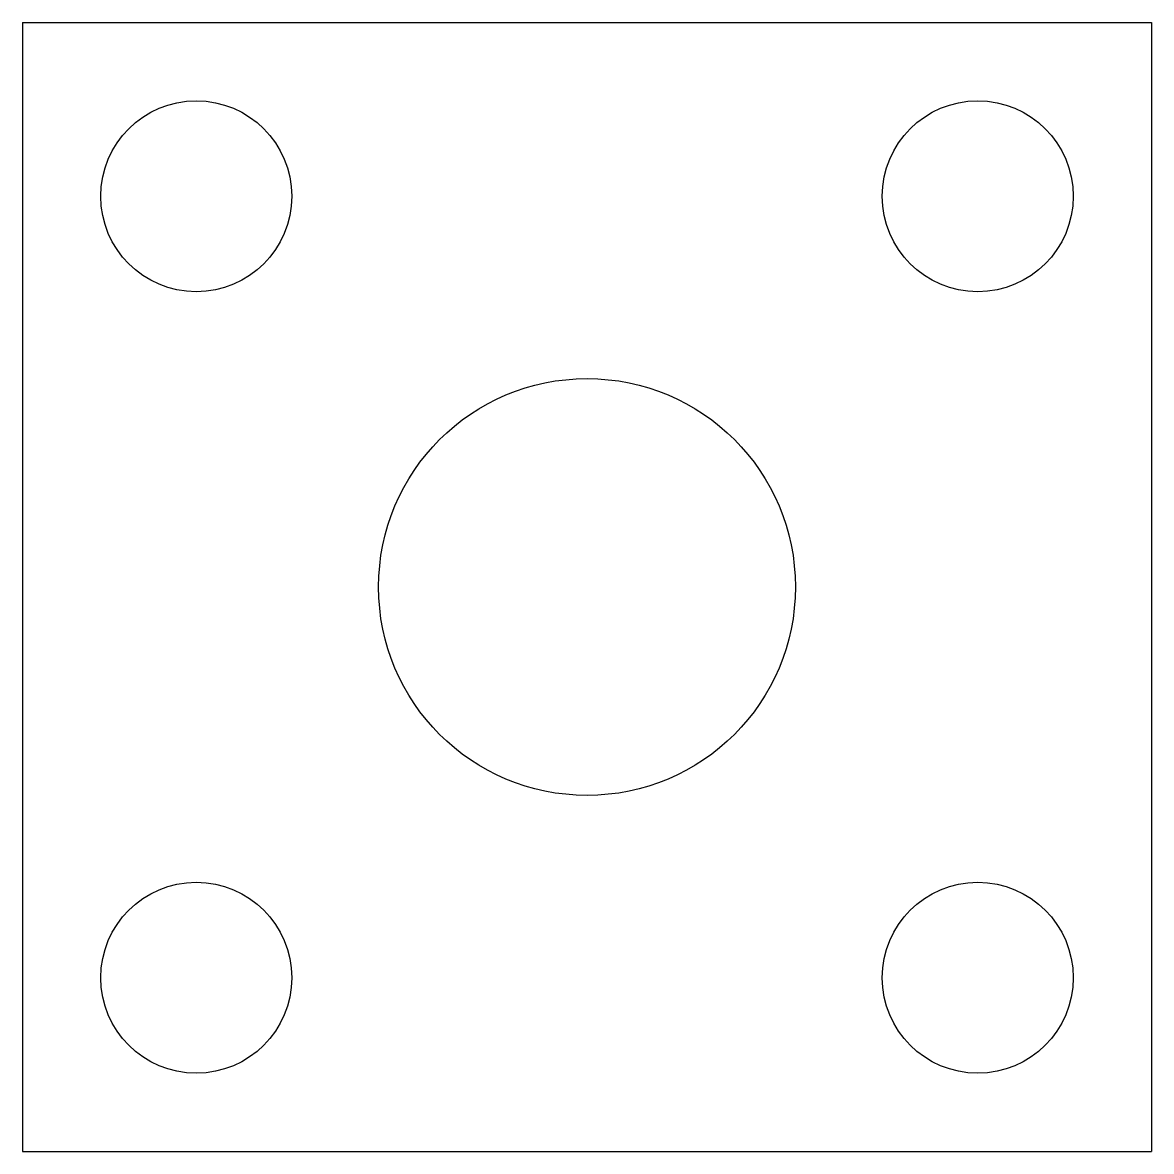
# Model space of a CAD drawing. Header units: millimetres. Extents: x 0 to 26, y 0 to 26.
import ezdxf

# ---------------------------------------------------------------- set-up
doc = ezdxf.new("R2010")
doc.units = ezdxf.units.MM

msp = doc.modelspace()

# ---------------------------------------------------------------- linework, layer by layer
at = {"layer": 'sheet_layer'}
for p, q in [((0, 26), (0, 0)), ((0, 26), (26, 26)), ((26, 26), (26, 0)), ((0, 0), (26, 0))]:
    msp.add_line(p, q, dxfattribs=at)
for centre, radius in [((4, 22), 2.2), ((22, 22), 2.2), ((13, 13), 4.8), ((4, 4), 2.2), ((22, 4), 2.2)]:
    msp.add_circle(centre, radius, dxfattribs=at)

doc.saveas('drawing.dxf')
